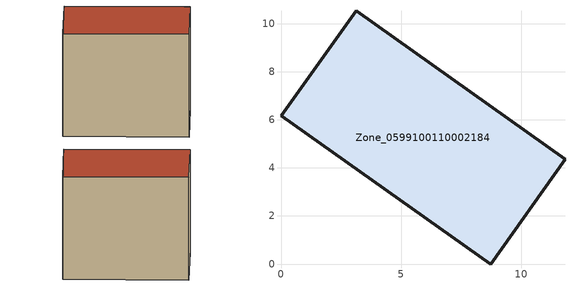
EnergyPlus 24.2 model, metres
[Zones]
Zone_0599100110002184
 floor ground (C_G): 8.73,0 0,6.17 3.13,10.53 11.81,4.36 z4.19
 wall outside (C_F): 8.73,0 11.81,4.36 3.13,10.53 0,6.17 8.73,0 z4.19:13.85
 roof outside (C_R): 0,6.17 8.73,0 11.81,4.36 3.13,10.53 z13.85
[BUILDING]
Pand.0599100110002184: North Axis=0; Terrain=City; Loads Convergence Tolerance Value=0.04; Temperature Convergence Tolerance Value=0.4; Solar Distribution=FullExterior; Maximum Number of Warmup Days=25; Minimum Number of Warmup Days=1
[Site:Location]
Rotterdam.The.Hague.AP_ZH_NLD Design_Conditions: Latitude=51.96; Longitude=4.45; Time Zone=1; Elevation=-4.5
[SITE:GROUNDTEMPERATURE:BUILDINGSURFACE]
18, 18, 18, 18, 18, 18, 18, 18, 18, 18, 18, 18
[MATERIAL] Thermal Absorptance=0.9; Solar Absorptance=0.7; Visible Absorptance=0.7
Name | Roughness | Thickness | Conductivity | Density | Specific Heat
G.TI.2015-2018 | MediumSmooth | 0.15 | 0.0428571 | 540 | 1210
F.TI.2015-2018 | Rough | 0.3 | 0.0666667 | 1920 | 840
R.TI.2015-2018 | MediumRough | 0.2 | 0.0333333 | 1500 | 1000
[CONSTRUCTION]
C_G: G.TI.2015-2018
C_F: F.TI.2015-2018
C_R: R.TI.2015-2018
[ZONE]
Zone_0599100110002184: Type=1; Multiplier=1; Ceiling Height=Autocalculate; Volume=Autocalculate; Floor Area=autocalculate; Part of Total Floor Area=Yes
[ZONEINFILTRATION:DESIGNFLOWRATE]
Infil_Zone_0599100110002184: Zone or ZoneList or Space or SpaceList=Zone_0599100110002184; Schedule=AlwaysOn; Design Flow Rate Calculation Method=Flow/Area; Flow Rate per Floor Area=0.0015; Constant Term Coefficient=1; Temperature Term Coefficient=0; Velocity Term Coefficient=0; Velocity Squared Term Coefficient=0
[HVACTEMPLATE:ZONE:IDEALLOADSAIRSYSTEM]
Zone_0599100110002184: Maximum Heating Supply Air Temperature=50; Minimum Cooling Supply Air Temperature=13; Maximum Heating Supply Air Humidity Ratio=0.0156; Minimum Cooling Supply Air Humidity Ratio=0.0077; Heating Limit=NoLimit; Cooling Limit=NoLimit; Dehumidification Control Type=ConstantSensibleHeatRatio; Cooling Sensible Heat Ratio=0.7; Dehumidification Setpoint=60; Humidification Control Type=None; Humidification Setpoint=30; Outdoor Air Method=None; Outdoor Air Flow Rate per Person=0.00944; Outdoor Air Flow Rate per Zone Floor Area=0; Outdoor Air Flow Rate per Zone=0; Demand Controlled Ventilation Type=None; Outdoor Air Economizer Type=NoEconomizer; Heat Recovery Type=None; Sensible Heat Recovery Effectiveness=0.7; Latent Heat Recovery Effectiveness=0.65
[ZONECONTROL:THERMOSTAT]
ThermostatControl_Zone_0599100110002184: Zone or ZoneList=Zone_0599100110002184; Control Type Schedule=DualSetpointControlType; Control 1=Thermostat_Zone_0599100110002184; Temperature Difference Between Cutout And Setpoint=0
[THERMOSTATSETPOINT:DUALSETPOINT]
Thermostat_Zone_0599100110002184: Heating Setpoint Temperature Schedule=HeatingSetpoint_Zone_0599100110002184; Cooling Setpoint Temperature Schedule=CoolingSetpoint_Zone_0599100110002184
[SCHEDULE:COMPACT]
HeatingSetpoint_Zone_0599100110002184: Through: 12/31, For: AllDays, Until: 24:00, 21
CoolingSetpoint_Zone_0599100110002184: Through: 12/31, For: AllDays, Until: 24:00, 24
DualSetpointControlType: Through: 12/31, For: AllDays, Until: 24:00, 4
AlwaysOn: Through: 12/31, For: AllDays, Until: 24:00, 1
